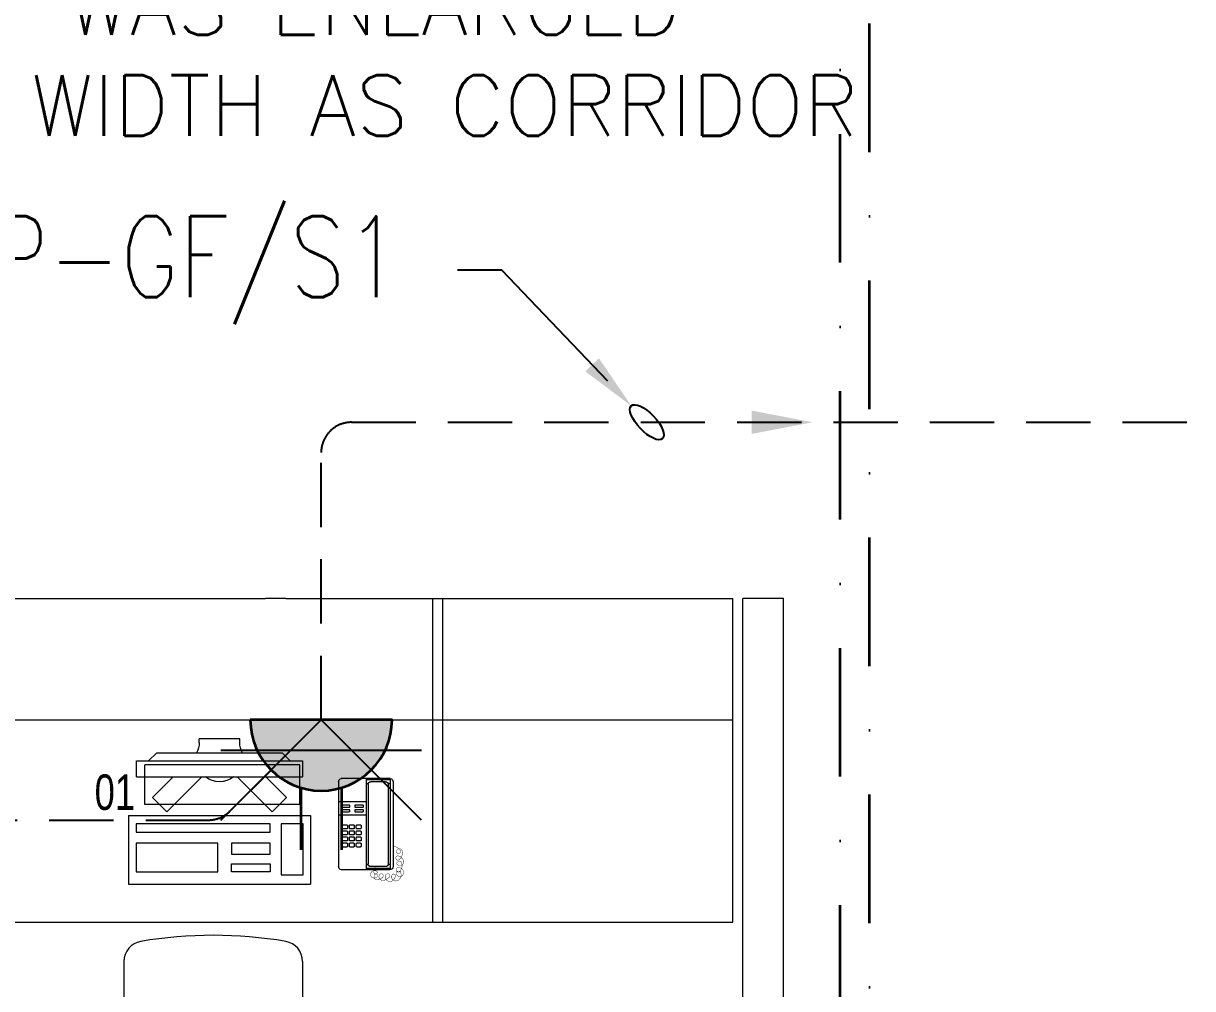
# Model space of a CAD drawing. Header units: inches. Extents: x -12418 to 242017, y -29325 to 19878.
# Drawn here: x 7320 to 10209, y -3711 to -1326 of the extents above; entities that cross this region are included whole.
import ezdxf
from ezdxf import colors
from ezdxf.entities.mleader import LeaderData, LeaderLine
from ezdxf.enums import TextEntityAlignment as Align
from ezdxf.math import Vec2, Vec3

# ---------------------------------------------------------------- set-up
doc = ezdxf.new("R2010")
doc.units = ezdxf.units.IN
doc.header["$LTSCALE"] = 25
doc.header["$MEASUREMENT"] = 0
doc.linetypes.add('DASHDOT', pattern=[25.4, 12.7, -6.35, 0, -6.35])
doc.linetypes.add('HIDDEN', pattern=[9.525, 6.35, -3.175])
doc.layers.get('0').update_dxf_attribs({"color": 8})
doc.layers.get('Defpoints').update_dxf_attribs({"color": 8})
for name, color, linetype, lineweight in [('00-Ground Floor$0$72_EGR_BASE_TEXT', 252, 'Continuous', 5), ('00-Ground Floor$0$72_EGR_EQP_TAG', 142, 'Continuous', 5), ('00-Ground Floor$0$LOADING', 253, 'Continuous', 5), ('00-Ground Floor$0$Walls', 251, 'Continuous', 5), ('E-LITE-CIRC', 6, 'Continuous', 25), ('E-LITE-CLNG-CNDT', 6, 'DASHDOT', 35), ('E-LITE-EXIT-NUMB', 6, 'Continuous', 25), ('E-POWR-CLNG-CNDT', 6, 'DASHDOT', 35), ('E-POWR-FLOR-CNDT', 6, 'HIDDEN', 25), ('E-POWR-FLOR-CNDT @ 100', 6, 'HIDDEN', 25), ('E-POWR-WALL @ 100', 4, 'Continuous', 35)]:
    doc.layers.add(name, color=color, linetype=linetype, lineweight=lineweight)
doc.styles.add('00-Ground Floor$0$SIMPLEX', font='SIMPLEX.shx', dxfattribs={"height": 150})
doc.styles.add('00-Ground Floor$0$X3G_ENTITY_257CFD', font='swisscl.ttf', dxfattribs={"height": 200})
doc.styles.add('DC_Simplex', font='SIMPLEX.shx', dxfattribs={"width": 0.7})

# ---------------------------------------------------------------- blocks, each defined once
blk = doc.blocks.new('00-Ground Floor$0$GF21021-P')
for p, q in [((-0.2207, 0.4756), (-0.2207, 0.0675)), ((0.2205, 0.4756), (0.2205, 0.0675))]:
    blk.add_line(p, q)
for centre, radius, start, end in [((-0.1707, 0.4756), 0.05, 99.6329, 180), ((-0.0001, -0.5295), 1.0695, 80.3671, 99.6329), ((0.1705, 0.4756), 0.05, 0, 80.3671), ((-0.1957, 0.0675), 0.025, 180, 261.4721), ((-0.1643, 0.0425), 0.0351, 90, 270), ((0, 1.8467), 1.7767, 264.6946, 275.3053), ((0.1641, 0.0425), 0.0351, 270, 90), ((0.1955, 0.0675), 0.025, 278.5279, 0), ((0, 1.8314), 1.8314, 264.8532, 275.147)]:
    blk.add_arc(centre, radius, start, end)
blk = doc.blocks.new('00-Ground Floor$0$DM20079-P')
at = {"color": 0}
for p, q in [((-0.0686, 0.217), (-0.0686, 0.008)), ((-0.0616, 0.225), (0.0594, 0.225)), ((-0.0616, 0.225), (-0.0616, 0)), ((-0.0616, 0.222), (-0.0016, 0.222)), ((-0.0616, 0.212), (-0.0565, 0.212)), ((-0.0566, 0.2105), (-0.0566, 0.0145)), ((-0.0496, 0.2175), (-0.0136, 0.2175)), ((-0.0068, 0.212), (-0.0016, 0.212)), ((-0.0066, 0.2105), (-0.0066, 0.0145)), ((-0.0016, 0.225), (-0.0016, 0)), ((0.0664, 0.217), (0.0664, 0.008)), ((-0.0016, 0.1675), (0.0664, 0.1675)), ((-0.0016, 0.135), (0.0664, 0.135)), ((-0.0616, 0.013), (-0.0565, 0.013)), ((-0.0616, 0.003), (-0.0016, 0.003)), ((-0.0594, 0), (0.0594, 0)), ((-0.0496, 0.0075), (-0.0136, 0.0075)), ((-0.0068, 0.013), (-0.0016, 0.013))]:
    blk.add_line(p, q, dxfattribs=at)
for points in [[(0.0074, 0.1605, 0.414214), (0.0054, 0.1585), (0.0054, 0.1555, 0.414214), (0.0074, 0.1535), (0.0234, 0.1535, 0.414214), (0.0254, 0.1555), (0.0254, 0.1585, 0.414214), (0.0234, 0.1605)], [(0.0234, 0.142, 0.414214), (0.0254, 0.144), (0.0254, 0.147, 0.414214), (0.0234, 0.149), (0.0074, 0.149, 0.414214), (0.0054, 0.147), (0.0054, 0.144, 0.414214), (0.0074, 0.142)], [(0.0574, 0.1535, 0.414214), (0.0594, 0.1555), (0.0594, 0.1585, 0.414214), (0.0574, 0.1605), (0.0414, 0.1605, 0.414214), (0.0394, 0.1585), (0.0394, 0.1555, 0.414214), (0.0414, 0.1535)], [(0.0574, 0.142, 0.414214), (0.0594, 0.144), (0.0594, 0.147, 0.414214), (0.0574, 0.149), (0.0414, 0.149, 0.414214), (0.0394, 0.147), (0.0394, 0.144, 0.414214), (0.0414, 0.142)], [(0.0104, 0.103, 0.414214), (0.0124, 0.101), (0.0204, 0.101, 0.414214), (0.0224, 0.103), (0.0224, 0.109, 0.414214), (0.0204, 0.111), (0.0124, 0.111, 0.414214), (0.0104, 0.109)], [(0.0104, 0.088, 0.414214), (0.0124, 0.086), (0.0204, 0.086, 0.414214), (0.0224, 0.088), (0.0224, 0.094, 0.414214), (0.0204, 0.096), (0.0124, 0.096, 0.414214), (0.0104, 0.094)], [(0.0274, 0.103, 0.414214), (0.0294, 0.101), (0.0374, 0.101, 0.414214), (0.0394, 0.103), (0.0394, 0.109, 0.414214), (0.0374, 0.111), (0.0294, 0.111, 0.414214), (0.0274, 0.109)], [(0.0274, 0.088, 0.414214), (0.0294, 0.086), (0.0374, 0.086, 0.414214), (0.0394, 0.088), (0.0394, 0.094, 0.414214), (0.0374, 0.096), (0.0294, 0.096, 0.414214), (0.0274, 0.094)], [(0.0444, 0.103, 0.414214), (0.0464, 0.101), (0.0544, 0.101, 0.414214), (0.0564, 0.103), (0.0564, 0.109, 0.414214), (0.0544, 0.111), (0.0464, 0.111, 0.414214), (0.0444, 0.109)], [(0.0444, 0.088, 0.414214), (0.0464, 0.086), (0.0544, 0.086, 0.414214), (0.0564, 0.088), (0.0564, 0.094, 0.414214), (0.0544, 0.096), (0.0464, 0.096, 0.414214), (0.0444, 0.094)], [(0.0104, 0.073, 0.414214), (0.0124, 0.071), (0.0204, 0.071, 0.414214), (0.0224, 0.073), (0.0224, 0.079, 0.414214), (0.0204, 0.081), (0.0124, 0.081, 0.414214), (0.0104, 0.079)], [(0.0104, 0.058, 0.414214), (0.0124, 0.056), (0.0204, 0.056, 0.414214), (0.0224, 0.058), (0.0224, 0.064, 0.414214), (0.0204, 0.066), (0.0124, 0.066, 0.414214), (0.0104, 0.064)], [(0.0274, 0.073, 0.414214), (0.0294, 0.071), (0.0374, 0.071, 0.414214), (0.0394, 0.073), (0.0394, 0.079, 0.414214), (0.0374, 0.081), (0.0294, 0.081, 0.414214), (0.0274, 0.079)], [(0.0274, 0.058, 0.414214), (0.0294, 0.056), (0.0374, 0.056, 0.414214), (0.0394, 0.058), (0.0394, 0.064, 0.414214), (0.0374, 0.066), (0.0294, 0.066, 0.414214), (0.0274, 0.064)], [(0.0444, 0.073, 0.414214), (0.0464, 0.071), (0.0544, 0.071, 0.414214), (0.0564, 0.073), (0.0564, 0.079, 0.414214), (0.0544, 0.081), (0.0464, 0.081, 0.414214), (0.0444, 0.079)], [(0.0444, 0.058, 0.414214), (0.0464, 0.056), (0.0544, 0.056, 0.414214), (0.0564, 0.058), (0.0564, 0.064, 0.414214), (0.0544, 0.066), (0.0464, 0.066, 0.414214), (0.0444, 0.064)]]:
    blk.add_lwpolyline(points, format="xyb", close=True, dxfattribs=at)
at = {"color": 0, "const_width": 0.001}
blk.add_lwpolyline([(-0.0686, 0.059, 0.184574), (-0.0861, 0.0478, 1.44364), (-0.0769, 0.0452, 0.837915), (-0.0907, 0.0465, 0.30536), (-0.0835, 0.0248, 1.584726), (-0.0815, 0.034, 0.253153), (-0.094, 0.0228, 0.874198), (-0.0776, 0.0142, 0.915253), (-0.0897, 0.0168, 0.223821), (-0.0874, -0.0011, 1.703343), (-0.0796, 0.005, 0.588962), (-0.0934, -0.0114, 0.717795), (-0.0769, -0.0108, 0.983104), (-0.0875, -0.0075, 0.326362), (-0.0815, -0.0259, 0.758716), (-0.0657, -0.0134, 0.906186), (-0.0743, -0.016, 0.189488), (-0.067, -0.0272, 0.7948), (-0.0506, -0.0127, 1.223996), (-0.0585, -0.0193, 0.072149), (-0.0473, -0.0259, 0.645886), (-0.0341, -0.0134, 1.366917), (-0.042, -0.0193, 0.078415), (-0.0315, -0.0246, 0.723006), (-0.0229, -0.0127, 1.105484), (-0.0289, -0.018, 0.327892), (-0.017, -0.0193, 0.446638), (-0.0144, -0.0068, 0.327263), (-0.0269, -0.0029, 1.240441), (-0.0229, -0.0094, 0.611307), (-0.0278, 0.0075)], format="xyb", dxfattribs=at)
at = {"color": 0}
for centre, radius, start, end in [((-0.0605, 0.217), 0.00813, 97.9633, 179.6649), ((-0.0496, 0.2105), 0.007, 90, 180), ((-0.0136, 0.2105), 0.007, 0, 90), ((0.0582, 0.217), 0.00813, 0.3351, 82.0367), ((-0.0605, 0.008), 0.00813, 180.3351, 277.9633), ((-0.0496, 0.0145), 0.007, 180, 270), ((-0.0136, 0.0145), 0.007, 270, 0), ((0.0582, 0.008), 0.00813, 277.9633, 359.6649)]:
    blk.add_arc(centre, radius, start, end, dxfattribs=at)
blk = doc.blocks.new('00-Ground Floor$0$ITCWLS1-P')
at = {"layer": '00-Ground Floor$0$LOADING'}
for p, q in [((-0.17, 0.45), (-0.17, 0)), ((-0.17, 0.45), (0, 0.45)), ((0, 0.45), (0, 0)), ((-0.2651, 0.43, 0), (-0.3051, 0.43, 0)), ((-0.3051, 0.43, 0), (-0.3051, 0.02, 0)), ((-0.197, 0.4094), (-0.295, 0.4094)), ((-0.295, 0.0264), (-0.295, 0.4094)), ((-0.2651, 0.43, 0), (-0.2651, 0.02, 0)), ((-0.197, 0.0264), (-0.197, 0.4094)), ((-0.1496, 0.4305), (-0.1291, 0.4305)), ((-0.1291, 0.4305), (-0.1291, 0.4089)), ((-0.3251, 0.38, 0), (-0.3051, 0.4, 0)), ((-0.3251, 0.38, 0), (-0.3251, 0.07, 0)), ((-0.3503, 0.275), (-0.3596, 0.275)), ((-0.3596, 0.175), (-0.3596, 0.275)), ((-0.3503, 0.175), (-0.3596, 0.175)), ((-0.3251, 0.07, 0), (-0.3051, 0.05, 0)), ((-0.3051, 0.02, 0), (-0.2651, 0.02, 0)), ((-0.197, 0.0264), (-0.295, 0.0264)), ((-0.17, 0), (0, 0))]:
    blk.add_line(p, q, dxfattribs=at)
at = {"layer": '00-Ground Floor$0$LOADING', "extrusion": (2.48281e-10, 3.18408e-10, -1)}
for p, q in [((-0.2651, 0.3395), (-0.2144, 0.3902)), ((-0.1791, 0.3548), (-0.2144, 0.3902)), ((-0.2651, 0.2688), (-0.1791, 0.3548))]:
    blk.add_line(p, q, dxfattribs=at)
at = {"layer": '00-Ground Floor$0$LOADING', "extrusion": (2.48281e-10, -3.18408e-10, -1)}
for p, q in [((-0.2651, 0.1812), (-0.1791, 0.0952)), ((-0.2651, 0.1105), (-0.2144, 0.0598)), ((-0.1791, 0.0952), (-0.2144, 0.0598))]:
    blk.add_line(p, q, dxfattribs=at)
at = {"layer": '00-Ground Floor$0$LOADING'}
for points in [[(-0.1291, 0.4089), (-0.1291, 0.1), (-0.1496, 0.1), (-0.1496, 0.4305)], [(-0.1496, 0.1), (-0.1496, 0.1), (-0.1496, 0.1), (-0.1496, 0.1), (-0.1496, 0.1), (-0.1496, 0.1), (-0.1496, 0.1), (-0.1496, 0.1), (-0.1496, 0.1)], [(-0.1496, 0.1), (-0.1496, 0.1), (-0.1496, 0.1), (-0.1496, 0.1), (-0.1496, 0.1), (-0.1496, 0.1), (-0.1496, 0.1), (-0.1496, 0.1), (-0.1496, 0.1), (-0.1496, 0.1), (-0.1496, 0.1), (-0.1496, 0.1), (-0.1496, 0.1), (-0.1496, 0.1), (-0.1496, 0.1), (-0.1496, 0.1), (-0.1496, 0.1), (-0.1496, 0.1)], [(-0.1496, 0.1), (-0.1496, 0.1), (-0.1496, 0.1), (-0.1496, 0.1), (-0.1496, 0.1), (-0.1496, 0.1), (-0.1496, 0.1), (-0.1496, 0.1), (-0.1496, 0.1), (-0.1496, 0.1)], [(-0.1496, 0.1), (-0.1496, 0.1), (-0.1496, 0.1), (-0.1496, 0.1), (-0.1496, 0.1), (-0.1496, 0.1), (-0.1496, 0.1)], [(-0.1496, 0.1), (-0.1496, 0.1), (-0.1496, 0.1), (-0.1496, 0.1), (-0.1496, 0.1), (-0.1496, 0.1), (-0.1496, 0.1), (-0.1496, 0.1), (-0.1496, 0.1), (-0.1496, 0.1)], [(-0.1496, 0.1), (-0.1496, 0.1), (-0.1496, 0.1), (-0.1496, 0.1), (-0.1496, 0.1), (-0.1496, 0.1), (-0.1496, 0.1), (-0.1496, 0.1), (-0.1496, 0.1), (-0.1496, 0.1), (-0.1496, 0.1), (-0.1496, 0.1), (-0.1496, 0.1), (-0.1496, 0.1), (-0.1496, 0.1)], [(-0.1496, 0.1), (-0.1496, 0.1), (-0.1496, 0.1), (-0.1496, 0.1), (-0.1496, 0.1), (-0.1496, 0.1), (-0.1496, 0.1), (-0.1496, 0.1), (-0.1496, 0.1), (-0.1496, 0.1)], [(-0.1496, 0.1), (-0.1496, 0.1), (-0.1496, 0.1), (-0.1496, 0.1), (-0.1496, 0.1), (-0.1496, 0.1), (-0.1496, 0.1), (-0.1496, 0.1), (-0.1496, 0.1), (-0.1496, 0.1)], [(-0.1496, 0.1), (-0.1496, 0.1), (-0.1496, 0.1), (-0.1496, 0.1), (-0.1496, 0.1), (-0.1496, 0.1), (-0.1496, 0.1), (-0.1496, 0.1), (-0.1496, 0.1), (-0.1496, 0.1), (-0.1496, 0.1), (-0.1496, 0.1), (-0.1496, 0.1), (-0.1496, 0.1), (-0.1496, 0.1), (-0.1496, 0.1), (-0.1496, 0.1), (-0.1496, 0.1), (-0.1496, 0.1), (-0.1496, 0.1), (-0.1496, 0.1), (-0.1496, 0.1), (-0.1496, 0.1), (-0.1496, 0.1), (-0.1496, 0.1), (-0.1496, 0.1), (-0.1496, 0.1), (-0.1496, 0.1), (-0.1496, 0.1), (-0.1496, 0.1), (-0.1496, 0.1), (-0.1496, 0.1), (-0.1496, 0.1), (-0.1496, 0.1), (-0.1496, 0.1), (-0.1496, 0.1), (-0.1496, 0.1), (-0.1496, 0.1), (-0.1496, 0.1), (-0.1496, 0.1), (-0.1496, 0.1), (-0.1496, 0.1), (-0.1496, 0.1), (-0.1496, 0.1), (-0.1496, 0.1), (-0.1496, 0.1), (-0.1496, 0.1), (-0.1496, 0.1), (-0.1496, 0.1), (-0.1496, 0.1), (-0.1496, 0.1), (-0.1496, 0.1), (-0.1496, 0.1), (-0.1496, 0.1)], [(-0.1496, 0.1), (-0.1496, 0.1), (-0.1496, 0.1), (-0.1496, 0.1), (-0.1496, 0.1), (-0.1496, 0.1), (-0.1496, 0.1), (-0.1496, 0.1), (-0.1496, 0.1), (-0.1496, 0.1), (-0.1496, 0.1), (-0.1496, 0.1), (-0.1496, 0.1), (-0.1496, 0.1), (-0.1496, 0.1), (-0.1496, 0.1), (-0.1496, 0.1), (-0.1496, 0.1), (-0.1496, 0.1), (-0.1496, 0.1), (-0.1496, 0.1), (-0.1496, 0.1), (-0.1496, 0.1), (-0.1496, 0.1), (-0.1496, 0.1), (-0.1496, 0.1), (-0.1496, 0.1), (-0.1496, 0.1), (-0.1496, 0.1), (-0.1496, 0.1), (-0.1496, 0.1), (-0.1496, 0.1), (-0.1496, 0.1), (-0.1496, 0.1), (-0.1496, 0.1), (-0.1496, 0.1), (-0.1496, 0.1), (-0.1496, 0.1), (-0.1496, 0.1), (-0.1496, 0.1), (-0.1496, 0.1), (-0.1496, 0.1), (-0.1496, 0.1), (-0.1496, 0.1), (-0.1496, 0.1), (-0.1496, 0.1), (-0.1496, 0.1), (-0.1496, 0.1), (-0.1496, 0.1), (-0.1496, 0.1), (-0.1496, 0.1), (-0.1496, 0.1), (-0.1496, 0.1), (-0.1496, 0.1), (-0.1496, 0.1), (-0.1496, 0.1), (-0.1496, 0.1), (-0.1496, 0.1), (-0.1496, 0.1), (-0.1496, 0.1), (-0.1496, 0.1), (-0.1496, 0.1), (-0.1496, 0.1), (-0.1496, 0.1), (-0.1496, 0.1), (-0.1496, 0.1), (-0.1496, 0.1), (-0.1496, 0.1), (-0.1496, 0.1), (-0.1496, 0.1), (-0.1496, 0.1), (-0.1496, 0.1), (-0.1496, 0.1), (-0.1496, 0.1), (-0.1496, 0.1), (-0.1496, 0.1), (-0.1496, 0.1), (-0.1496, 0.1), (-0.1496, 0.1), (-0.1496, 0.1), (-0.1496, 0.1), (-0.1496, 0.1), (-0.1496, 0.1), (-0.1496, 0.1), (-0.1496, 0.1), (-0.1496, 0.1), (-0.1496, 0.1), (-0.1496, 0.1), (-0.1496, 0.1)], [(-0.1496, 0.1), (-0.1496, 0.1), (-0.1496, 0.1), (-0.1496, 0.1), (-0.1496, 0.1), (-0.1496, 0.1), (-0.1496, 0.1), (-0.1496, 0.1), (-0.1496, 0.1), (-0.1496, 0.1), (-0.1496, 0.1), (-0.1496, 0.1)], [(-0.1496, 0.1), (-0.1496, 0.1), (-0.1496, 0.1), (-0.1496, 0.1), (-0.1496, 0.1), (-0.1496, 0.1), (-0.1496, 0.1)], [(-0.1496, 0.1), (-0.1496, 0.1), (-0.1496, 0.1), (-0.1496, 0.1), (-0.1496, 0.1), (-0.1496, 0.1), (-0.1496, 0.1), (-0.1496, 0.1), (-0.1496, 0.1), (-0.1496, 0.1), (-0.1496, 0.1), (-0.1496, 0.1), (-0.1496, 0.1), (-0.1496, 0.1), (-0.1496, 0.1), (-0.1496, 0.1), (-0.1496, 0.1)], [(-0.1496, 0.1), (-0.1496, 0.1), (-0.1496, 0.1), (-0.1496, 0.1), (-0.1496, 0.1), (-0.1496, 0.1), (-0.1496, 0.1), (-0.1496, 0.1), (-0.1496, 0.1), (-0.1496, 0.1), (-0.1496, 0.1), (-0.1496, 0.1), (-0.1496, 0.1), (-0.1496, 0.1), (-0.1496, 0.1), (-0.1496, 0.1), (-0.1496, 0.1), (-0.1496, 0.1), (-0.1496, 0.1), (-0.1496, 0.1), (-0.1496, 0.1), (-0.1496, 0.1), (-0.1496, 0.1), (-0.1496, 0.1), (-0.1496, 0.1), (-0.1496, 0.1), (-0.1496, 0.1), (-0.1496, 0.1), (-0.1496, 0.1), (-0.1496, 0.1), (-0.1496, 0.1), (-0.1496, 0.1), (-0.1496, 0.1), (-0.1496, 0.1), (-0.1496, 0.1), (-0.1496, 0.1), (-0.1496, 0.1), (-0.1496, 0.1), (-0.1496, 0.1), (-0.1496, 0.1), (-0.1496, 0.1), (-0.1496, 0.1), (-0.1496, 0.1), (-0.1496, 0.1), (-0.1496, 0.1), (-0.1496, 0.1), (-0.1496, 0.1), (-0.1496, 0.1), (-0.1496, 0.1), (-0.1496, 0.1), (-0.1496, 0.1), (-0.1496, 0.1), (-0.1496, 0.1), (-0.1496, 0.1), (-0.1496, 0.1), (-0.1496, 0.1), (-0.1496, 0.1), (-0.1496, 0.1), (-0.1496, 0.1), (-0.1496, 0.1), (-0.1496, 0.1), (-0.1496, 0.1), (-0.1496, 0.1), (-0.1496, 0.1), (-0.1496, 0.1), (-0.1496, 0.1), (-0.1496, 0.1), (-0.1496, 0.1), (-0.1496, 0.1), (-0.1496, 0.1), (-0.1496, 0.1), (-0.1496, 0.1), (-0.1496, 0.1), (-0.1496, 0.1), (-0.1496, 0.1), (-0.1496, 0.1), (-0.1496, 0.1), (-0.1496, 0.1), (-0.1496, 0.1), (-0.1496, 0.1), (-0.1496, 0.1), (-0.1496, 0.1), (-0.1496, 0.1), (-0.1496, 0.1), (-0.1496, 0.1), (-0.1496, 0.1), (-0.1496, 0.1), (-0.1496, 0.1), (-0.1496, 0.1), (-0.1496, 0.1), (-0.1496, 0.1), (-0.1496, 0.1), (-0.1496, 0.1), (-0.1496, 0.1), (-0.1496, 0.1), (-0.1496, 0.1), (-0.1496, 0.1), (-0.1496, 0.1), (-0.1496, 0.1), (-0.1496, 0.1), (-0.1496, 0.1), (-0.1496, 0.1), (-0.1496, 0.1), (-0.1496, 0.1), (-0.1496, 0.1), (-0.1496, 0.1), (-0.1496, 0.1), (-0.1496, 0.1), (-0.1496, 0.1), (-0.1496, 0.1), (-0.1496, 0.1)], [(-0.1496, 0.1), (-0.1496, 0.1), (-0.1496, 0.1), (-0.1496, 0.1), (-0.1496, 0.1), (-0.1496, 0.1), (-0.1496, 0.1), (-0.1496, 0.1)]]:
    blk.add_lwpolyline(points, dxfattribs=at)
for points in [[(-0.1019, 0.4305), (-0.0304, 0.4305), (-0.0304, 0.2294), (-0.1019, 0.2294)], [(-0.1019, 0.1954), (-0.0747, 0.1954), (-0.0747, 0.1), (-0.1019, 0.1)], [(-0.0304, 0.1954), (-0.0508, 0.1954), (-0.0508, 0.1), (-0.0304, 0.1)], [(-0.1496, 0.1), (-0.1496, 0.1), (-0.1496, 0.1), (-0.1496, 0.1), (-0.1496, 0.1), (-0.1496, 0.1), (-0.1496, 0.1), (-0.1496, 0.1), (-0.1496, 0.1), (-0.1496, 0.1), (-0.1496, 0.1), (-0.1496, 0.1), (-0.1496, 0.1), (-0.1496, 0.1), (-0.1496, 0.1), (-0.1496, 0.1), (-0.1496, 0.1), (-0.1496, 0.1), (-0.1496, 0.1), (-0.1496, 0.1), (-0.1496, 0.1), (-0.1496, 0.1), (-0.1496, 0.1), (-0.1496, 0.1), (-0.1496, 0.1), (-0.1496, 0.1), (-0.1496, 0.1), (-0.1496, 0.1), (-0.1496, 0.1), (-0.1496, 0.1), (-0.1496, 0.1), (-0.1496, 0.1), (-0.1496, 0.1), (-0.1496, 0.1), (-0.1496, 0.1), (-0.1496, 0.1), (-0.1496, 0.1), (-0.1496, 0.1), (-0.1496, 0.1), (-0.1496, 0.1), (-0.1496, 0.1), (-0.1496, 0.1), (-0.1496, 0.1), (-0.1496, 0.1), (-0.1496, 0.1), (-0.1496, 0.1), (-0.1496, 0.1), (-0.1496, 0.1), (-0.1496, 0.1), (-0.1496, 0.1), (-0.1496, 0.1), (-0.1496, 0.1), (-0.1496, 0.1), (-0.1496, 0.1), (-0.1496, 0.1), (-0.1496, 0.1), (-0.1496, 0.1), (-0.1496, 0.1), (-0.1496, 0.1), (-0.1496, 0.1), (-0.1496, 0.1), (-0.1496, 0.1), (-0.1496, 0.1), (-0.1496, 0.1), (-0.1496, 0.1), (-0.1496, 0.1), (-0.1496, 0.1), (-0.1496, 0.1), (-0.1496, 0.1), (-0.1496, 0.1), (-0.1496, 0.1), (-0.1496, 0.1), (-0.1496, 0.1), (-0.1496, 0.1), (-0.1496, 0.1), (-0.1496, 0.1), (-0.1496, 0.1), (-0.1496, 0.1), (-0.1496, 0.1), (-0.1496, 0.1), (-0.1496, 0.1), (-0.1496, 0.1), (-0.1496, 0.1), (-0.1496, 0.1), (-0.1496, 0.1), (-0.1496, 0.1), (-0.1496, 0.1), (-0.1496, 0.1), (-0.1496, 0.1), (-0.1496, 0.1), (-0.1496, 0.1), (-0.1496, 0.1), (-0.1496, 0.1), (-0.1496, 0.1), (-0.1496, 0.1), (-0.1496, 0.1), (-0.1496, 0.1), (-0.1496, 0.1), (-0.1496, 0.1), (-0.1496, 0.1), (-0.1496, 0.1), (-0.1496, 0.1), (-0.1496, 0.1), (-0.1496, 0.1), (-0.1496, 0.1), (-0.1496, 0.1), (-0.1496, 0.1), (-0.1496, 0.1), (-0.1496, 0.1), (-0.1496, 0.1), (-0.1496, 0.1), (-0.1496, 0.1), (-0.1496, 0.1), (-0.1496, 0.1), (-0.1496, 0.1), (-0.1496, 0.1), (-0.1496, 0.1), (-0.1496, 0.1), (-0.1496, 0.1), (-0.1496, 0.1), (-0.1496, 0.1), (-0.1496, 0.1), (-0.1496, 0.1), (-0.1496, 0.1), (-0.1496, 0.1), (-0.1496, 0.1), (-0.1496, 0.1), (-0.1496, 0.1), (-0.1496, 0.1), (-0.1496, 0.1), (-0.1496, 0.1), (-0.1496, 0.1), (-0.1496, 0.1), (-0.1496, 0.1), (-0.1496, 0.1), (-0.1496, 0.1), (-0.1496, 0.1), (-0.1496, 0.1), (-0.1496, 0.1), (-0.1496, 0.1), (-0.1496, 0.1), (-0.1496, 0.1), (-0.1496, 0.1), (-0.1496, 0.1), (-0.1496, 0.1), (-0.1496, 0.1), (-0.1496, 0.1), (-0.1496, 0.1), (-0.1496, 0.1), (-0.1496, 0.1), (-0.1496, 0.1), (-0.1496, 0.1), (-0.1496, 0.1), (-0.1496, 0.1), (-0.1496, 0.1), (-0.1496, 0.1), (-0.1496, 0.1), (-0.1496, 0.1), (-0.1496, 0.1), (-0.1496, 0.1), (-0.1496, 0.1), (-0.1496, 0.1), (-0.1496, 0.1), (-0.1496, 0.1), (-0.1496, 0.1), (-0.1496, 0.1), (-0.1496, 0.1), (-0.1496, 0.1), (-0.1496, 0.1), (-0.1496, 0.1), (-0.1496, 0.1), (-0.1496, 0.1), (-0.1496, 0.1), (-0.1496, 0.1), (-0.1496, 0.1), (-0.1496, 0.1), (-0.1496, 0.1), (-0.1496, 0.1), (-0.1496, 0.1), (-0.1496, 0.1), (-0.1496, 0.1), (-0.1496, 0.1), (-0.1496, 0.1), (-0.1496, 0.1), (-0.1496, 0.1), (-0.1496, 0.1), (-0.1496, 0.1), (-0.1496, 0.1), (-0.1496, 0.1), (-0.1496, 0.1), (-0.1496, 0.1), (-0.1496, 0.1), (-0.1496, 0.1), (-0.1496, 0.1), (-0.1496, 0.1), (-0.1496, 0.1), (-0.1496, 0.1), (-0.1496, 0.1), (-0.1496, 0.1), (-0.1496, 0.1), (-0.1496, 0.1), (-0.1496, 0.1), (-0.1496, 0.1), (-0.1496, 0.1), (-0.1496, 0.1), (-0.1496, 0.1), (-0.1496, 0.1), (-0.1496, 0.1), (-0.1496, 0.1), (-0.1496, 0.1), (-0.1496, 0.1), (-0.1496, 0.1), (-0.1496, 0.1), (-0.1496, 0.1), (-0.1496, 0.1), (-0.1496, 0.1), (-0.1496, 0.1), (-0.1496, 0.1), (-0.1496, 0.1), (-0.1496, 0.1), (-0.1496, 0.1), (-0.1496, 0.1), (-0.1496, 0.1), (-0.1496, 0.1), (-0.1496, 0.1), (-0.1496, 0.1), (-0.1496, 0.1), (-0.1496, 0.1), (-0.1496, 0.1), (-0.1496, 0.1), (-0.1496, 0.1), (-0.1496, 0.1), (-0.1496, 0.1), (-0.1496, 0.1), (-0.1496, 0.1), (-0.1496, 0.1), (-0.1496, 0.1), (-0.1496, 0.1), (-0.1496, 0.1), (-0.1496, 0.1), (-0.1496, 0.1), (-0.1496, 0.1), (-0.1496, 0.1), (-0.1496, 0.1), (-0.1496, 0.1), (-0.1496, 0.1), (-0.1496, 0.1), (-0.1496, 0.1), (-0.1496, 0.1), (-0.1496, 0.1), (-0.1496, 0.1), (-0.1496, 0.1), (-0.1496, 0.1), (-0.1496, 0.1), (-0.1496, 0.1), (-0.1496, 0.1), (-0.1496, 0.1), (-0.1496, 0.1), (-0.1496, 0.1), (-0.1496, 0.1), (-0.1496, 0.1), (-0.1496, 0.1), (-0.1496, 0.1), (-0.1496, 0.1), (-0.1496, 0.1), (-0.1496, 0.1), (-0.1496, 0.1), (-0.1496, 0.1), (-0.1496, 0.1), (-0.1496, 0.1), (-0.1496, 0.1), (-0.1496, 0.1), (-0.1496, 0.1), (-0.1496, 0.1), (-0.1496, 0.1), (-0.1496, 0.1), (-0.1496, 0.1)], [(-0.1496, 0.1), (-0.1496, 0.1), (-0.1496, 0.1), (-0.1496, 0.1), (-0.1496, 0.1), (-0.1496, 0.1), (-0.1496, 0.1), (-0.1496, 0.1), (-0.1496, 0.1), (-0.1496, 0.1), (-0.1496, 0.1), (-0.1496, 0.1), (-0.1496, 0.1), (-0.1496, 0.1), (-0.1496, 0.1), (-0.1496, 0.1), (-0.1496, 0.1), (-0.1496, 0.1), (-0.1496, 0.1), (-0.1496, 0.1), (-0.1496, 0.1), (-0.1496, 0.1), (-0.1496, 0.1), (-0.1496, 0.1), (-0.1496, 0.1), (-0.1496, 0.1), (-0.1496, 0.1), (-0.1496, 0.1), (-0.1496, 0.1), (-0.1496, 0.1), (-0.1496, 0.1), (-0.1496, 0.1), (-0.1496, 0.1), (-0.1496, 0.1), (-0.1496, 0.1), (-0.1496, 0.1), (-0.1496, 0.1), (-0.1496, 0.1), (-0.1496, 0.1), (-0.1496, 0.1), (-0.1496, 0.1), (-0.1496, 0.1), (-0.1496, 0.1), (-0.1496, 0.1), (-0.1496, 0.1), (-0.1496, 0.1), (-0.1496, 0.1), (-0.1496, 0.1), (-0.1496, 0.1), (-0.1496, 0.1), (-0.1496, 0.1), (-0.1496, 0.1), (-0.1496, 0.1), (-0.1496, 0.1), (-0.1496, 0.1), (-0.1496, 0.1), (-0.1496, 0.1), (-0.1496, 0.1), (-0.1496, 0.1), (-0.1496, 0.1), (-0.1496, 0.1), (-0.1496, 0.1), (-0.1496, 0.1), (-0.1496, 0.1), (-0.1496, 0.1), (-0.1496, 0.1), (-0.1496, 0.1), (-0.1496, 0.1), (-0.1496, 0.1), (-0.1496, 0.1), (-0.1496, 0.1), (-0.1496, 0.1), (-0.1496, 0.1), (-0.1496, 0.1), (-0.1496, 0.1), (-0.1496, 0.1), (-0.1496, 0.1), (-0.1496, 0.1), (-0.1496, 0.1), (-0.1496, 0.1), (-0.1496, 0.1), (-0.1496, 0.1), (-0.1496, 0.1), (-0.1496, 0.1), (-0.1496, 0.1), (-0.1496, 0.1), (-0.1496, 0.1), (-0.1496, 0.1), (-0.1496, 0.1), (-0.1496, 0.1), (-0.1496, 0.1), (-0.1496, 0.1), (-0.1496, 0.1), (-0.1496, 0.1), (-0.1496, 0.1), (-0.1496, 0.1), (-0.1496, 0.1), (-0.1496, 0.1), (-0.1496, 0.1), (-0.1496, 0.1), (-0.1496, 0.1), (-0.1496, 0.1), (-0.1496, 0.1), (-0.1496, 0.1), (-0.1496, 0.1), (-0.1496, 0.1), (-0.1496, 0.1), (-0.1496, 0.1), (-0.1496, 0.1), (-0.1496, 0.1), (-0.1496, 0.1), (-0.1496, 0.1), (-0.1496, 0.1), (-0.1496, 0.1), (-0.1496, 0.1), (-0.1496, 0.1), (-0.1496, 0.1), (-0.1496, 0.1), (-0.1496, 0.1), (-0.1496, 0.1), (-0.1496, 0.1), (-0.1496, 0.1), (-0.1496, 0.1), (-0.1496, 0.1), (-0.1496, 0.1), (-0.1496, 0.1), (-0.1496, 0.1), (-0.1496, 0.1), (-0.1496, 0.1), (-0.1496, 0.1), (-0.1496, 0.1), (-0.1496, 0.1), (-0.1496, 0.1), (-0.1496, 0.1), (-0.1496, 0.1), (-0.1496, 0.1), (-0.1496, 0.1), (-0.1496, 0.1), (-0.1496, 0.1), (-0.1496, 0.1), (-0.1496, 0.1), (-0.1496, 0.1), (-0.1496, 0.1), (-0.1496, 0.1), (-0.1496, 0.1), (-0.1496, 0.1), (-0.1496, 0.1), (-0.1496, 0.1), (-0.1496, 0.1), (-0.1496, 0.1), (-0.1496, 0.1), (-0.1496, 0.1), (-0.1496, 0.1), (-0.1496, 0.1), (-0.1496, 0.1), (-0.1496, 0.1), (-0.1496, 0.1), (-0.1496, 0.1), (-0.1496, 0.1), (-0.1496, 0.1), (-0.1496, 0.1), (-0.1496, 0.1), (-0.1496, 0.1), (-0.1496, 0.1), (-0.1496, 0.1), (-0.1496, 0.1), (-0.1496, 0.1), (-0.1496, 0.1), (-0.1496, 0.1), (-0.1496, 0.1), (-0.1496, 0.1), (-0.1496, 0.1), (-0.1496, 0.1), (-0.1496, 0.1), (-0.1496, 0.1), (-0.1496, 0.1), (-0.1496, 0.1), (-0.1496, 0.1), (-0.1496, 0.1), (-0.1496, 0.1), (-0.1496, 0.1), (-0.1496, 0.1), (-0.1496, 0.1), (-0.1496, 0.1), (-0.1496, 0.1), (-0.1496, 0.1), (-0.1496, 0.1), (-0.1496, 0.1), (-0.1496, 0.1), (-0.1496, 0.1), (-0.1496, 0.1), (-0.1496, 0.1), (-0.1496, 0.1), (-0.1496, 0.1), (-0.1496, 0.1), (-0.1496, 0.1), (-0.1496, 0.1), (-0.1496, 0.1), (-0.1496, 0.1), (-0.1496, 0.1), (-0.1496, 0.1), (-0.1496, 0.1), (-0.1496, 0.1), (-0.1496, 0.1), (-0.1496, 0.1), (-0.1496, 0.1), (-0.1496, 0.1), (-0.1496, 0.1), (-0.1496, 0.1), (-0.1496, 0.1), (-0.1496, 0.1), (-0.1496, 0.1), (-0.1496, 0.1), (-0.1496, 0.1)], [(-0.1496, 0.1), (-0.1496, 0.1), (-0.1496, 0.1), (-0.1496, 0.1), (-0.1496, 0.1), (-0.1496, 0.1), (-0.1496, 0.1), (-0.1496, 0.1), (-0.1496, 0.1), (-0.1496, 0.1), (-0.1496, 0.1), (-0.1496, 0.1), (-0.1496, 0.1), (-0.1496, 0.1), (-0.1496, 0.1), (-0.1496, 0.1), (-0.1496, 0.1), (-0.1496, 0.1), (-0.1496, 0.1), (-0.1496, 0.1), (-0.1496, 0.1), (-0.1496, 0.1), (-0.1496, 0.1), (-0.1496, 0.1), (-0.1496, 0.1), (-0.1496, 0.1), (-0.1496, 0.1), (-0.1496, 0.1), (-0.1496, 0.1), (-0.1496, 0.1), (-0.1496, 0.1), (-0.1496, 0.1), (-0.1496, 0.1), (-0.1496, 0.1), (-0.1496, 0.1), (-0.1496, 0.1), (-0.1496, 0.1), (-0.1496, 0.1), (-0.1496, 0.1), (-0.1496, 0.1), (-0.1496, 0.1), (-0.1496, 0.1), (-0.1496, 0.1), (-0.1496, 0.1), (-0.1496, 0.1), (-0.1496, 0.1), (-0.1496, 0.1), (-0.1496, 0.1), (-0.1496, 0.1), (-0.1496, 0.1), (-0.1496, 0.1), (-0.1496, 0.1), (-0.1496, 0.1), (-0.1496, 0.1), (-0.1496, 0.1), (-0.1496, 0.1), (-0.1496, 0.1), (-0.1496, 0.1), (-0.1496, 0.1), (-0.1496, 0.1), (-0.1496, 0.1), (-0.1496, 0.1), (-0.1496, 0.1), (-0.1496, 0.1), (-0.1496, 0.1), (-0.1496, 0.1), (-0.1496, 0.1), (-0.1496, 0.1), (-0.1496, 0.1), (-0.1496, 0.1), (-0.1496, 0.1), (-0.1496, 0.1), (-0.1496, 0.1), (-0.1496, 0.1), (-0.1496, 0.1), (-0.1496, 0.1), (-0.1496, 0.1), (-0.1496, 0.1), (-0.1496, 0.1), (-0.1496, 0.1), (-0.1496, 0.1), (-0.1496, 0.1), (-0.1496, 0.1), (-0.1496, 0.1), (-0.1496, 0.1), (-0.1496, 0.1), (-0.1496, 0.1), (-0.1496, 0.1), (-0.1496, 0.1), (-0.1496, 0.1), (-0.1496, 0.1), (-0.1496, 0.1), (-0.1496, 0.1), (-0.1496, 0.1), (-0.1496, 0.1), (-0.1496, 0.1), (-0.1496, 0.1), (-0.1496, 0.1), (-0.1496, 0.1), (-0.1496, 0.1), (-0.1496, 0.1), (-0.1496, 0.1), (-0.1496, 0.1), (-0.1496, 0.1), (-0.1496, 0.1), (-0.1496, 0.1), (-0.1496, 0.1), (-0.1496, 0.1), (-0.1496, 0.1), (-0.1496, 0.1), (-0.1496, 0.1), (-0.1496, 0.1), (-0.1496, 0.1), (-0.1496, 0.1), (-0.1496, 0.1), (-0.1496, 0.1), (-0.1496, 0.1), (-0.1496, 0.1), (-0.1496, 0.1), (-0.1496, 0.1), (-0.1496, 0.1), (-0.1496, 0.1), (-0.1496, 0.1), (-0.1496, 0.1), (-0.1496, 0.1), (-0.1496, 0.1), (-0.1496, 0.1), (-0.1496, 0.1), (-0.1496, 0.1), (-0.1496, 0.1), (-0.1496, 0.1), (-0.1496, 0.1), (-0.1496, 0.1), (-0.1496, 0.1), (-0.1496, 0.1), (-0.1496, 0.1), (-0.1496, 0.1), (-0.1496, 0.1), (-0.1496, 0.1), (-0.1496, 0.1), (-0.1496, 0.1), (-0.1496, 0.1), (-0.1496, 0.1), (-0.1496, 0.1), (-0.1496, 0.1), (-0.1496, 0.1), (-0.1496, 0.1), (-0.1496, 0.1), (-0.1496, 0.1), (-0.1496, 0.1), (-0.1496, 0.1), (-0.1496, 0.1), (-0.1496, 0.1), (-0.1496, 0.1), (-0.1496, 0.1), (-0.1496, 0.1), (-0.1496, 0.1), (-0.1496, 0.1), (-0.1496, 0.1), (-0.1496, 0.1), (-0.1496, 0.1), (-0.1496, 0.1), (-0.1496, 0.1), (-0.1496, 0.1), (-0.1496, 0.1), (-0.1496, 0.1), (-0.1496, 0.1), (-0.1496, 0.1), (-0.1496, 0.1), (-0.1496, 0.1), (-0.1496, 0.1), (-0.1496, 0.1), (-0.1496, 0.1), (-0.1496, 0.1), (-0.1496, 0.1), (-0.1496, 0.1), (-0.1496, 0.1), (-0.1496, 0.1), (-0.1496, 0.1), (-0.1496, 0.1), (-0.1496, 0.1), (-0.1496, 0.1), (-0.1496, 0.1), (-0.1496, 0.1), (-0.1496, 0.1), (-0.1496, 0.1), (-0.1496, 0.1), (-0.1496, 0.1), (-0.1496, 0.1), (-0.1496, 0.1), (-0.1496, 0.1), (-0.1496, 0.1), (-0.1496, 0.1), (-0.1496, 0.1), (-0.1496, 0.1), (-0.1496, 0.1), (-0.1496, 0.1), (-0.1496, 0.1), (-0.1496, 0.1), (-0.1496, 0.1), (-0.1496, 0.1), (-0.1496, 0.1), (-0.1496, 0.1), (-0.1496, 0.1), (-0.1496, 0.1), (-0.1496, 0.1), (-0.1496, 0.1), (-0.1496, 0.1), (-0.1496, 0.1), (-0.1496, 0.1), (-0.1496, 0.1), (-0.1496, 0.1), (-0.1496, 0.1), (-0.1496, 0.1), (-0.1496, 0.1), (-0.1496, 0.1), (-0.1496, 0.1), (-0.1496, 0.1), (-0.1496, 0.1)], [(-0.1496, 0.0727), (-0.0236, 0.0727), (-0.0236, 0.0182), (-0.1496, 0.0182)]]:
    blk.add_lwpolyline(points, close=True, dxfattribs=at)
for centre, radius, start, end in [((-0.3503, 0.325), 0.05, 270, 300.3093), ((-0.3089, 0.225), 0.0556, 321.9431, 38.0569), ((-0.3503, 0.125), 0.05, 59.6907, 90)]:
    blk.add_arc(centre, radius, start, end, dxfattribs=at)
blk = doc.blocks.new('00-Ground Floor')
at = {"layer": '00-Ground Floor$0$LOADING'}
for p, q in [((5482.9, -2747.4, 0), (7918.4, -2747.4, 0)), ((7968.4, -2747.4, 0), (7918.4, -2747.4, 0)), ((7968.4, -2747.4, 0), (9072.9, -2747.4, 0)), ((8331.4, -3547.4, 0), (8331.4, -2747.4, 0)), ((8356.4, -3547.4, 0), (8356.4, -2747.4, 0)), ((9072.9, -3547.4, 0), (9072.9, -2747.4, 0)), ((5482.9, -3047.4, 0), (9072.9, -3047.4, 0)), ((6097.9, -3547.4, 0), (7918.4, -3547.4, 0)), ((7918.4, -3547.4, 0), (7968.4, -3547.4, 0)), ((7968.4, -3547.4, 0), (9072.9, -3547.4, 0))]:
    blk.add_line(p, q, dxfattribs=at)
at = {"layer": '00-Ground Floor$0$Walls'}
for p, q in [((9197.9, -2747.4, 0), (9097.9, -2747.4, 0)), ((9097.9, -4747.4, 0), (9097.9, -2747.4, 0)), ((9197.9, -6447.4, 0), (9197.9, -2747.4, 0))]:
    blk.add_line(p, q, dxfattribs=at)
at = {"layer": '00-Ground Floor$0$LOADING', "xscale": -1000, "yscale": 1000, "zscale": 1000}
for name, p, rotation in [('00-Ground Floor$0$ITCWLS1-P', (8029.6, -3453.5, 0), 89.99999999246123), ('00-Ground Floor$0$DM20079-P', (8165, -3417.5, 0), 359.9999934716078)]:
    blk.add_blockref(name, p, dxfattribs=dict(at, rotation=rotation))
at = {"layer": '00-Ground Floor$0$LOADING', "xscale": 1000, "yscale": 1000, "zscale": 1000}
blk.add_blockref('00-Ground Floor$0$GF21021-P', (7789.3, -4119.7, 0), dxfattribs=at)
at = {"layer": '00-Ground Floor$0$72_EGR_BASE_TEXT', "insert": (7695.5, -1204), "char_height": 150, "attachment_point": 2, "style": '00-Ground Floor$0$SIMPLEX'}
blk.add_mtext('PATHWAY WAS ENLARGED\\PTO BE SAME WIDTH AS CORRIDOR', dxfattribs=at)
at = {"layer": '00-Ground Floor$0$72_EGR_EQP_TAG', "insert": (7546.1, -3182.2, 0), "char_height": 87.47, "attachment_point": 2, "style": '00-Ground Floor$0$X3G_ENTITY_257CFD'}
blk.add_mtext('01', dxfattribs=at)
blk = doc.blocks.new('*U10')
blk.add_hatch(color=256).paths.add_polyline_path([(0, 0.287), (-1.5, 0), (0, -0.287)])
blk = doc.blocks.new('*U22')
h = blk.add_hatch(color=253)
edge = h.paths.add_edge_path()
edge.add_line((-1.75, 0), (1.75, 0))
edge.add_arc((0, 0), 1.75, 180, 360, ccw=False)
for p, q in [((-0.5, -1.677), (-0.5, -3.211)), ((0.5, -1.677), (0.5, -3.211))]:
    blk.add_line(p, q)
blk.add_lwpolyline([(-1.75, 0, 1), (1.75, 0)], format="xyb", close=True)
at = {"layer": 'Defpoints'}
for p, q in [((-2.475, -2.475), (0, 0)), ((2.475, -2.475), (0, 0)), ((2.475, -0.758), (-2.475, -0.758))]:
    blk.add_line(p, q, dxfattribs=at)
at = {"layer": 'E-LITE-EXIT-NUMB', "style": 'DC_Simplex', "width": 0.7, "flags": 8}
blk.add_attdef('TYPE', text='', height=2, rotation=360, dxfattribs=at).set_placement((-2.682, 5.238), align=Align.RIGHT)
blk.add_attdef('CIRCUIT', (2.682, 5.238), '', height=2, rotation=360, dxfattribs=at)
blk = doc.blocks.new('ARR0W')
at = {"color": 45}
blk.add_ellipse((0, 0), major_axis=(0.4, 0), ratio=0.4, dxfattribs=at)
at = {"color": 45, "ltscale": 0.5}
blk.add_solid([(-1.4, 0.167), (-0.4, 0), (-1.4, -0.167)], dxfattribs=at)

msp = doc.modelspace()

# ---------------------------------------------------------------- linework, layer by layer
at = {"layer": 'E-POWR-CLNG-CNDT', "elevation": 0}
for points in [[(7511.9, -4747.4), (7736.7, -4551.3, -0.181337), (7786, -4532.8), (9263, -4532.8, 0.414214), (9338, -4457.8), (9338, -1200)], [(8952.9, -7904.5), (9391.7, -7409.7, 0.18339), (9410.6, -7359.9), (9410.6, -1200)]]:
    msp.add_lwpolyline(points, format="xyb", dxfattribs=at)
at = {"layer": 'E-POWR-FLOR-CNDT', "elevation": 0}
for points in [[(8055.8, -3047.4), (8055.8, -2386.8, -0.414214), (8130.8, -2311.8), (19019.8, -2311.8, -0.414214), (19094.8, -2386.8), (19094.8, -3488.9, 0.367712), (19157.8, -3562.9), (19849.5, -3675.5)], [(6991.2, -3171.2), (7092.9, -3272.9, 0.198912), (7146, -3294.9), (7777.2, -3294.9, 0.198912), (7830.3, -3272.9), (7932, -3171.2)]]:
    msp.add_lwpolyline(points, format="xyb", dxfattribs=at)

# ---------------------------------------------------------------- block references
at = {"layer": 'E-LITE-CLNG-CNDT'}
msp.add_blockref('00-Ground Floor', (0, 0), dxfattribs=at)
at = {"layer": 'E-POWR-FLOR-CNDT @ 100', "xscale": 100, "yscale": 100, "zscale": 100, "rotation": 180}
msp.add_blockref('*U10', (9119.7, -2311.8, 0), dxfattribs=at)
at = {"layer": 'E-POWR-WALL @ 100', "xscale": 100, "yscale": 100, "zscale": 100}
msp.add_blockref('*U22', (8055.8, -3047.4, 0), dxfattribs=at)

# ---------------------------------------------------------------- leaders
at = {"layer": 'E-LITE-CIRC'}
ml = msp.add_multileader_mtext('Standard', dxfattribs=at)
ml.set_content('{\\Fdc_el_romans|c0;\\W0.8;TO\\Fromans|c0; \\Fsimplex|c0;UPP-GF/S1}', color=256, style='DC_Simplex')
ml.set_leader_properties()
ml.set_arrow_properties(name='ARR0W')
ml.build(insert=Vec2(0, 0))
ml.multileader.update_dxf_attribs({"dogleg_length": 200, "arrow_head_size": 140, "scale": 100})
ctx = ml.context
ctx.base_point, ctx.scale, ctx.char_height, ctx.arrow_head_size, ctx.landing_gap_size, ctx.plane_origin, ctx.plane_x_axis, ctx.plane_y_axis = Vec3(6307.3, -1936), 100, 200, 140, 140, Vec3(23523.9, -10220.4), Vec3(1, 0.000001, 0), Vec3(-0.000001, 1, 0)
ctx.text_align_type = 2
notes = []
notes.append((ctx, [(1, (1, 1, 0), (8501.8, -1936), (-1, -0.000001, 0), 108.8, [(0, [(8860.6, -2311.8)], 0, [])])]))
ctx.mtext.insert, ctx.mtext.text_direction, ctx.mtext.rotation, ctx.mtext.alignment, ctx.mtext.flow_direction = Vec3(8253, -1802.7), Vec3(1, 0.000001, 0), 0.000001, 3, 5
for ctx, leaders in notes:
    for number, flags, end, landing, length, lines in leaders:
        leader = LeaderData()
        leader.index, (leader.has_last_leader_line, leader.has_dogleg_vector, leader.attachment_direction) = number, flags
        leader.last_leader_point, leader.dogleg_vector, leader.dogleg_length = Vec3(end), Vec3(landing), length
        for number, points, colour, breaks in lines:
            line = LeaderLine()
            line.index, line.vertices, line.color, line.breaks = number, Vec3.list(points), colors.encode_raw_color(colour), breaks
            leader.lines.append(line)
        ctx.leaders.append(leader)

doc.saveas('drawing.dxf')
